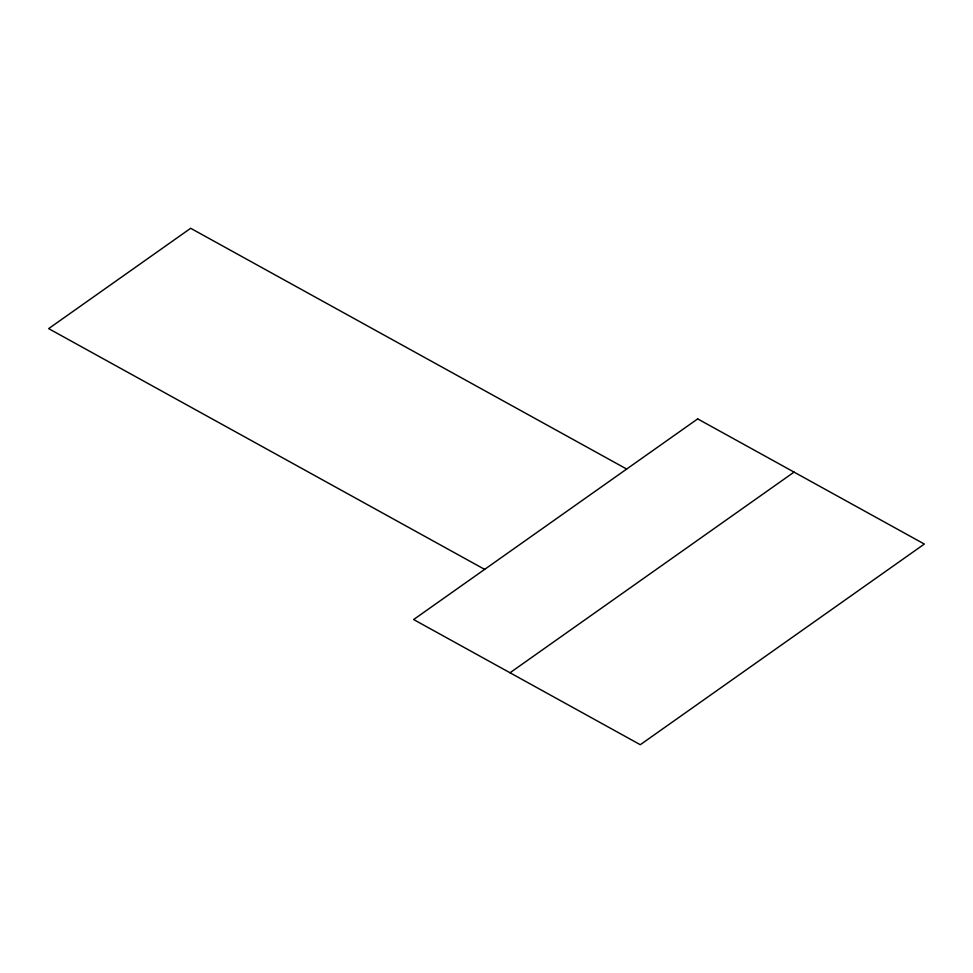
<?xml version="1.0" encoding="UTF-8"?>
<svg xmlns="http://www.w3.org/2000/svg" width="973" height="973" viewBox="0 0 973 973"><rect width="100%" height="100%" fill="white"/><g stroke="black" fill="none" stroke-linecap="round" stroke-linejoin="round"><path stroke-width="1.46" d="M510.01 672.769L794.065 472.1M626.673 469.047L190.672 228.29L48.65 328.619L484.651 569.387M697.69 418.889L413.634 619.546L640.295 744.71L924.35 544.053L697.69 418.889"/></g></svg>
